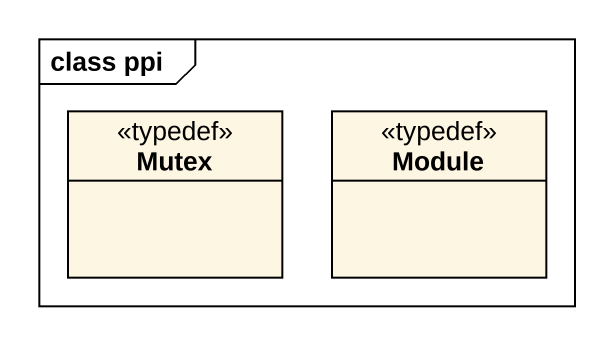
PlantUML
@startuml
mainframe class ppi
hide circle
hide empty members
class Mutex <<typedef>>
class Module <<typedef>>
@enduml
